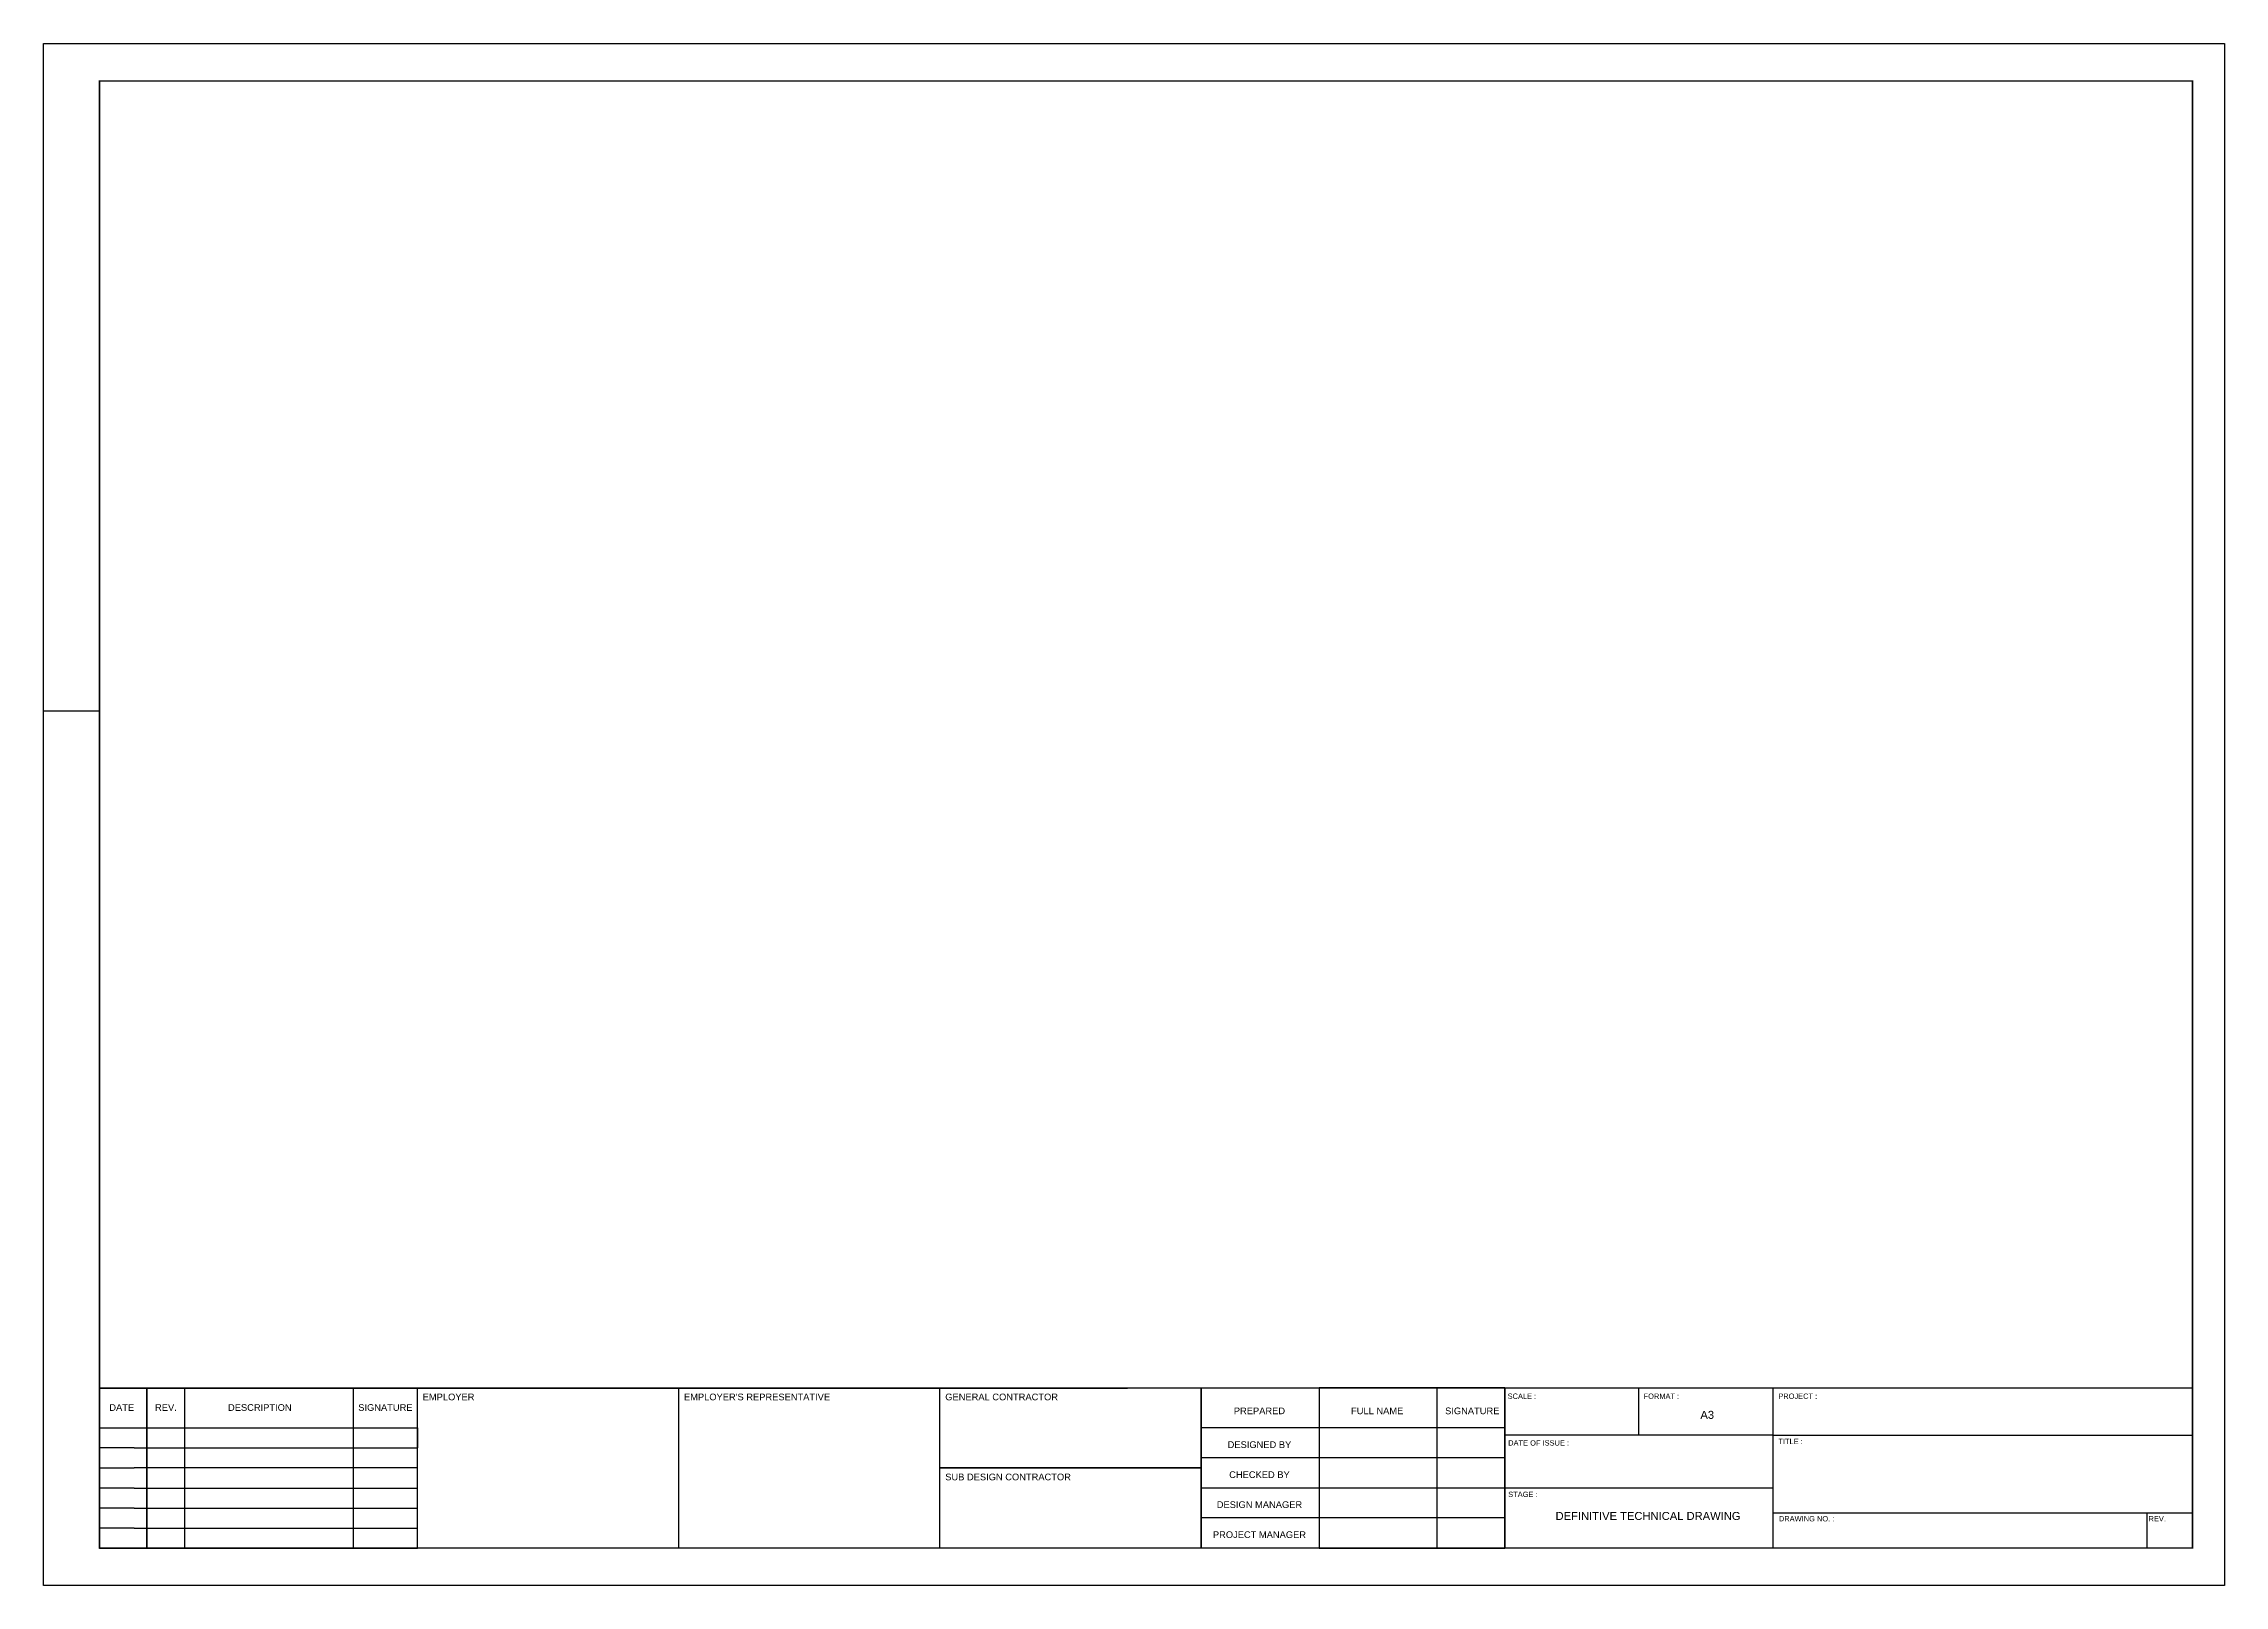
# Model space of a CAD drawing. Extents: x 0 to 409, y 0 to 289.
import ezdxf
from ezdxf.enums import TextEntityAlignment as Align

# ---------------------------------------------------------------- set-up
doc = ezdxf.new("R2010")
doc.units = 0
doc.layers.add('0_TITLE_BLOCK', color=7, linetype='Continuous', lineweight=25)
doc.layers.add('TEXT', color=7, linetype='Continuous')
doc.styles.add('ISO STYLE', font='arial.ttf')
doc.styles.add('sys-arial', font='arial.ttf')

msp = doc.modelspace()

# ---------------------------------------------------------------- linework, layer by layer
at = {"ltscale": 5}
for p, q in [((19.33, 37), (19.33, 7)), ((58.1, 7), (58.1, 37)), ((70.1, 7), (70.1, 37)), ((261.32, 37), (261.32, 7)), ((299.18, 28.17), (299.18, 37)), ((324.3, 37), (324.3, 7)), ((10.5, 29.5), (70.1, 29.5)), ((70.1, 29.5), (70.1, 25.75)), ((274.05, 29.5), (217.1, 29.5)), ((17, 25.75), (10.5, 25.75)), ((17, 25.75), (70.1, 25.75)), ((324.3, 28.17), (274.05, 28.17)), ((324.3, 28.17), (403, 28.17)), ((10.5, 22), (17, 22)), ((70.1, 22), (17, 22)), ((274.05, 23.88), (217.1, 23.88)), ((17, 18.25), (10.5, 18.25)), ((17, 18.25), (70.1, 18.25)), ((274.05, 18.25), (217.1, 18.25)), ((324.3, 18.25), (274.05, 18.25)), ((17, 14.5), (10.5, 14.5)), ((17, 14.5), (70.1, 14.5)), ((274.05, 12.63), (217.1, 12.63)), ((324.3, 13.6), (403, 13.6)), ((394.47, 13.6), (394.47, 7)), ((17, 10.75), (10.5, 10.75)), ((17, 10.75), (70.1, 10.75)), ((10.5, 7), (70.1, 7)), ((70.1, 7), (41.62, 7))]:
    msp.add_line(p, q, dxfattribs=at)
at = {"const_width": 0.3}
msp.add_lwpolyline([(10.5, 7), (403, 7), (403, 282), (10.5, 282)], close=True, dxfattribs=at)
msp.add_lwpolyline([(10.5, 36.98), (403, 37)], dxfattribs=at)
at = {"ltscale": 5}
for points in [[(10.5, 37), (19.33, 37), (19.33, 7), (10.5, 7)], [(19.33, 37), (26.42, 37), (26.42, 7), (19.33, 7)], [(70.1, 37), (119.1, 37), (119.1, 7), (70.1, 7)], [(70.1, 37), (217.1, 37), (217.1, 7), (70.1, 7)], [(168.1, 37), (217.1, 37), (217.1, 22), (168.1, 22)], [(217.1, 37), (274.05, 37), (274.05, 7), (217.1, 7)], [(274.05, 37), (239.22, 37), (239.22, 7), (274.05, 7)], [(274.05, 37), (403, 37), (403, 7), (274.05, 7)], [(168.1, 22), (217.1, 22), (217.1, 7), (168.1, 7)]]:
    msp.add_lwpolyline(points, close=True, dxfattribs=at)
at = {"layer": 'Defpoints'}
msp.add_line((10.5, 163.89), (0, 163.89), dxfattribs=at)
msp.add_lwpolyline([(0, 289), (409, 289), (409, 0), (0, 0)], close=True, dxfattribs=at)

# ---------------------------------------------------------------- texts
at = {"layer": '0_TITLE_BLOCK', "ltscale": 5, "style": 'sys-arial'}
msp.add_text('A3', height=1.5, dxfattribs=at).set_placement((312.01, 31.96), align=Align.MIDDLE_CENTER)
at = {"layer": '0_TITLE_BLOCK', "ltscale": 0.5, "style": 'sys-arial'}
msp.add_text('DEFINITIVE TECHNICAL DRAWING', height=1.5, dxfattribs=at).set_placement((300.91, 13.01), align=Align.MIDDLE_CENTER)
at = {"layer": 'TEXT', "style": 'ISO STYLE'}
for s, p in [('DATE', (14.65, 33.34)), ('REV.', (22.94, 33.34)), ('DESCRIPTION', (40.55, 33.34)), ('SIGNATURE', (64.1, 33.34)), ('PREPARED', (228.03, 32.71)), ('FULL NAME', (250.11, 32.71)), ('SIGNATURE', (267.94, 32.71)), ('DESIGNED BY', (228.03, 26.38)), ('CHECKED BY', (228.03, 20.75)), ('DESIGN MANAGER', (228.03, 15.13)), ('PROJECT MANAGER', (228.03, 9.5))]:
    msp.add_text(s, height=1.25, dxfattribs=at).set_placement(p, align=Align.MIDDLE_CENTER)
for s, p in [('EMPLOYER', (71.1, 35.32)), ("EMPLOYER'S REPRESENTATIVE", (120.1, 35.32)), ('GENERAL CONTRACTOR', (169.1, 35.32)), ('SUB DESIGN CONTRACTOR', (169.1, 20.32))]:
    msp.add_text(s, height=1.25, dxfattribs=at).set_placement(p, align=Align.MIDDLE_LEFT)
at = {"layer": 'TEXT', "ltscale": 0.85, "style": 'ISO STYLE'}
for s, p in [('SCALE :', (274.57, 35.46)), ('FORMAT :', (300.07, 35.46)), ('PROJECT :', (325.34, 35.46)), ('DATE OF ISSUE :', (274.68, 26.7)), ('TITLE :', (325.35, 26.97)), ('STAGE :', (274.68, 17.06)), ('DRAWING NO. :', (325.45, 12.49)), ('REV.', (394.77, 12.49))]:
    msp.add_text(s, height=1, dxfattribs=at).set_placement(p, align=Align.MIDDLE_LEFT)

doc.saveas('drawing.dxf')
